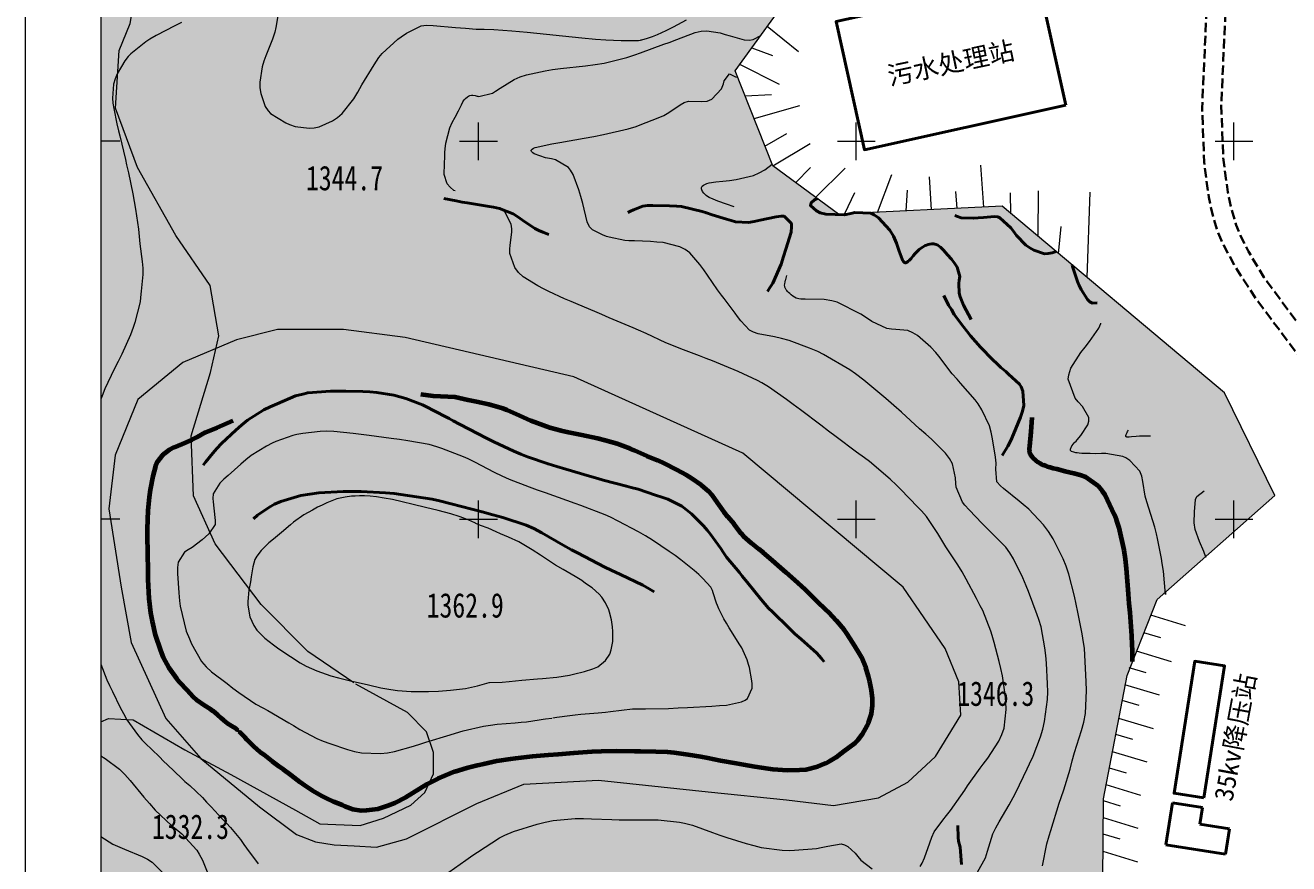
# Model space of a CAD drawing. Header units: inches. Extents: x 38461960 to 38462875, y 4135560 to 4136840.
# Drawn here: x 38461980 to 38462314.5, y 4136008.9 to 4136230.7 of the extents above; entities that cross this region are included whole.
import ezdxf

# ---------------------------------------------------------------- set-up
doc = ezdxf.new("R2010")
doc.units = ezdxf.units.IN
doc.header["$MEASUREMENT"] = 0
doc.linetypes.add('建筑中的公路', pattern=[0.006, 0.0025, -0.001, 0.0025])
doc.layers.get('0').update_dxf_attribs({"lineweight": 0})
doc.layers.add('修改地物', color=7, linetype='Continuous', lineweight=30)
doc.layers.add('经纬网', color=7, linetype='Continuous', lineweight=0)
doc.layers.add('地面等高线', color=3, linetype='Continuous', lineweight=0, true_color=0x00ff00)
doc.styles.add('仿宋', font='')
doc.styles.add('宋体', font='')
doc.styles.get('仿宋').set_extended_font_data('仿宋')
doc.styles.get('宋体').set_extended_font_data('宋体')

msp = doc.modelspace()

# ---------------------------------------------------------------- hatches: boundary and pattern name
at = {"lineweight": 120, "true_color": 0x00ff00}
h = msp.add_hatch(dxfattribs=at)
h.set_pattern_fill('巨砾', color=3, scale=8333.333333, style=0, pattern_type=2)
h.set_pattern_definition([(97.35238, (38462017.5, 4135612.5), (-150, 1150), [1.3024, -1561.5476]), (112.47943, (38462017.3333, 4135613.7917), (350, -850), [1.3077, -1567.9278]), (127.74681, (38462016.8333, 4135615), (850, -1100), [1.3068, -1958.92276]), (142.25319, (38462016.0333, 4135616.0333), (-1100, 850), [1.3068, -1958.92276]), (157.52057, (38462015, 4135616.8333), (-850, 350), [1.3077, -1567.9278]), (172.64762, (38462013.7917, 4135617.3333), (1150, -150), [1.3024, -1561.5476]), (187.35238, (38462012.5, 4135617.5), (-1150, -150), [1.3024, -1561.5476]), (202.47943, (38462011.2083, 4135617.3333), (850, 350), [1.3077, -1567.9278]), (217.74681, (38462010, 4135616.8333), (1100, 850), [1.3068, -1958.92276]), (232.25319, (38462008.9667, 4135616.0333), (-850, -1100), [1.3068, -1958.92276]), (247.52057, (38462008.1667, 4135615), (-350, -850), [1.3077, -1567.9278]), (262.64762, (38462007.6667, 4135613.7917), (150, 1150), [1.3024, -1561.5476]), (277.35238, (38462007.5, 4135612.5), (150, -1150), [1.3024, -1561.5476]), (292.47943, (38462007.6667, 4135611.2083), (-350, 850), [1.3077, -1567.9278]), (307.74681, (38462008.1667, 4135610), (-850, 1100), [1.3068, -1958.92276]), (322.25319, (38462008.9667, 4135608.9667), (1100, -850), [1.3068, -1958.92276]), (337.52057, (38462010, 4135608.1667), (850, -350), [1.3077, -1567.9278]), (352.64762, (38462011.2083, 4135607.6667), (-1150, 150), [1.3024, -1561.5476]), (7.35238, (38462012.5, 4135607.5), (1150, 150), [1.3024, -1561.5476]), (22.47943, (38462013.7917, 4135607.6667), (-850, -350), [1.3077, -1567.9278]), (37.74681, (38462015, 4135608.1667), (-1100, -850), [1.3068, -1958.92276]), (52.25319, (38462016.0333, 4135608.9667), (850, 1100), [1.3068, -1958.92276]), (67.52057, (38462016.8333, 4135610), (350, 850), [1.3077, -1567.9278]), (82.64762, (38462017.3333, 4135611.2083), (-150, -1150), [1.3024, -1561.5476]), (97.35238, (38461992.5, 4135587.5), (-150, 1150), [1.3024, -1561.5476]), (112.47943, (38461992.3333, 4135588.7917), (350, -850), [1.3077, -1567.9278]), (127.74681, (38461991.8333, 4135590), (850, -1100), [1.3068, -1958.92276]), (142.25319, (38461991.0333, 4135591.0333), (-1100, 850), [1.3068, -1958.92276]), (157.52057, (38461990, 4135591.8333), (-850, 350), [1.3077, -1567.9278]), (172.64762, (38461988.7917, 4135592.3333), (1150, -150), [1.3024, -1561.5476]), (187.35238, (38461987.5, 4135592.5), (-1150, -150), [1.3024, -1561.5476]), (202.47943, (38461986.2083, 4135592.3333), (850, 350), [1.3077, -1567.9278]), (217.74681, (38461985, 4135591.8333), (1100, 850), [1.3068, -1958.92276]), (232.25319, (38461983.9667, 4135591.0333), (-850, -1100), [1.3068, -1958.92276]), (247.52057, (38461983.1667, 4135590), (-350, -850), [1.3077, -1567.9278]), (262.64762, (38461982.6667, 4135588.7917), (150, 1150), [1.3024, -1561.5476]), (277.35238, (38461982.5, 4135587.5), (150, -1150), [1.3024, -1561.5476]), (292.47943, (38461982.6667, 4135586.2083), (-350, 850), [1.3077, -1567.9278]), (307.74681, (38461983.1667, 4135585), (-850, 1100), [1.3068, -1958.92276]), (322.25319, (38461983.9667, 4135583.9667), (1100, -850), [1.3068, -1958.92276]), (337.52057, (38461985, 4135583.1667), (850, -350), [1.3077, -1567.9278]), (352.64762, (38461986.2083, 4135582.6667), (-1150, 150), [1.3024, -1561.5476]), (7.35238, (38461987.5, 4135582.5), (1150, 150), [1.3024, -1561.5476]), (22.47943, (38461988.7917, 4135582.6667), (-850, -350), [1.3077, -1567.9278]), (37.74681, (38461990, 4135583.1667), (-1100, -850), [1.3068, -1958.92276]), (52.25319, (38461991.0333, 4135583.9667), (850, 1100), [1.3068, -1958.92276]), (67.52057, (38461991.8333, 4135585), (350, 850), [1.3077, -1567.9278]), (82.64762, (38461992.3333, 4135586.2083), (-150, -1150), [1.3024, -1561.5476])])
h.paths.add_polyline_path([(38462660, 4135600), (38462660, 4135675), (38462800, 4135675), (38462800, 4136800), (38462000, 4136800), (38462000, 4135600)], flags=17)
h.paths.add_polyline_path([(38462396.93, 4136644.89), (38462451.42, 4136622.46), (38462487.74, 4136600.87), (38462505.33, 4136589.81), (38462503.48, 4136560.97), (38462492.45, 4136536.45), (38462489.06, 4136523.08), (38462478.39, 4136495.53), (38462468.47, 4136462.35), (38462468.2, 4136443.1), (38462476.65, 4136393.87), (38462478.05, 4136375.59), (38462476.15, 4136365.62), (38462473.19, 4136361.37), (38462467.55, 4136359.33), (38462461.56, 4136358.29), (38462450.42, 4136355.44), (38462448.26, 4136353.21), (38462447, 4136341.8), (38462449.04, 4136311.33), (38462448.21, 4136269.54), (38462447.17, 4136256.39), (38462447.75, 4136243.19), (38462448.23, 4136239.77), (38462448.78, 4136236.96), (38462449.26, 4136235.12), (38462458.24, 4136213.14), (38462472.79, 4136161.02), (38462480.46, 4136112.33), (38462477.29, 4135986.92), (38462472.12, 4135891.12), (38462475.29, 4135864.27), (38462478.87, 4135842.7), (38462473.98, 4135822.18), (38462401.35, 4135733.71), (38462325.15, 4135660.69), (38462251.07, 4135600.02), (38462101.17, 4135603.82), (38462175.51, 4135691.05), (38462233.46, 4135765.13), (38462243.78, 4135793.44), (38462248.27, 4135805.88), (38462259.92, 4135837.63), (38462296.44, 4135908.69), (38462304.1, 4135930.5), (38462264.94, 4135961.98), (38462265.47, 4136026.01), (38462271.71, 4136058.7), (38462279.64, 4136078.81), (38462310.86, 4136106.33), (38462297.49, 4136133.43), (38462238.64, 4136182.82), (38462195.33, 4136180.71), (38462177.89, 4136193.49), (38462167.97, 4136218.63), (38462184.49, 4136241.46), (38462199.06, 4136246.01), (38462221.42, 4136258.45), (38462242.06, 4136288.87), (38462219.3, 4136310.84), (38462202.63, 4136311.63), (38462180.14, 4136325.12), (38462175.38, 4136354.76), (38462180.14, 4136398.68), (38462188.75, 4136421.38), (38462204.47, 4136444.93), (38462208.06, 4136473.11), (38462197.85, 4136513.99), (38462193.09, 4136530.92), (38462193.9, 4136584.41), (38462197.08, 4136626.22), (38462223.54, 4136719.35), (38462246.29, 4136716.18), (38462287.94, 4136693.24), (38462313.34, 4136680.54), (38462352.5, 4136663.87), (38462375.49, 4136651.58)], flags=0)

# ---------------------------------------------------------------- linework, layer by layer
at = {"color": 1, "true_color": 0xff0000}
for p, q in [((38462184.69, 4136223.64), (38462176.45, 4136230.35)), ((38462172.4, 4136224.75), (38462177.84, 4136222.69)), ((38462179.66, 4136215.06), (38462169.18, 4136220.3)), ((38462170.57, 4136212.05), (38462177.6, 4136212.4)), ((38462172.95, 4136206.03), (38462185.1, 4136209.51)), ((38462175.83, 4136198.72), (38462181.66, 4136202.04)), ((38462177.89, 4136193.49), (38462187.83, 4136199.46)), ((38462183.96, 4136189.05), (38462187.93, 4136193.09)), ((38462189.24, 4136185.18), (38462197.05, 4136192.93)), ((38462205.6, 4136181.21), (38462209.44, 4136191.18)), ((38462233.78, 4136182.58), (38462232.97, 4136193.66)), ((38462219.94, 4136181.91), (38462219.44, 4136190.57)), ((38462196.97, 4136180.89), (38462199.61, 4136186.5)), ((38462213.2, 4136181.58), (38462213.55, 4136187.08)), ((38462226.72, 4136182.24), (38462226.35, 4136186.7)), ((38462240.97, 4136180.86), (38462240.88, 4136186.41)), ((38462248.16, 4136174.83), (38462248.25, 4136186.89)), ((38462261.11, 4136163.97), (38462261.92, 4136186.51)), ((38462253.59, 4136170.27), (38462254.23, 4136177.45)), ((38462287.19, 4136071.84), (38462277.98, 4136074.59)), ((38462280.64, 4136068.6), (38462276.13, 4136069.92)), ((38462283.43, 4136062.32), (38462274.22, 4136065.07)), ((38462276.74, 4136059.4), (38462272.23, 4136060.72)), ((38462280.33, 4136053.46), (38462271.12, 4136056.21)), ((38462274.95, 4136050.75), (38462270.44, 4136052.08)), ((38462278.74, 4136044.53), (38462269.53, 4136047.28)), ((38462273.23, 4136041.74), (38462268.73, 4136043.07)), ((38462277.06, 4136035.7), (38462267.84, 4136038.45)), ((38462271.53, 4136032.81), (38462267.02, 4136034.13)), ((38462275.39, 4136026.96), (38462266.18, 4136029.71)), ((38462269.98, 4136024.14), (38462265.47, 4136025.47)), ((38462274.64, 4136018.22), (38462265.43, 4136020.97)), ((38462269.9, 4136015.33), (38462265.39, 4136016.65)), ((38462274.57, 4136009.32), (38462265.36, 4136012.07))]:
    msp.add_line(p, q, dxfattribs=at)
at = {"color": 7, "lineweight": 20, "flags": 128}
msp.add_lwpolyline([(38461980, 4135580), (38462820, 4135580), (38462820, 4136820), (38462820, 4136820), (38461980, 4136820), (38461980, 4136820), (38461980, 4135580)], dxfattribs=at)
at = {"color": 7, "lineweight": 9, "flags": 128}
msp.add_lwpolyline([(38462000, 4136800), (38462000, 4135600), (38462800, 4135600), (38462800, 4136800), (38462800, 4136800), (38462000, 4136800)], dxfattribs=at)
at = {"color": 7, "linetype": '建筑中的公路', "lineweight": 30, "ltscale": 1000, "flags": 128}
for points in [[(38462434.6, 4136498.07), (38462427.58, 4136513.39), (38462425.61, 4136516.82), (38462424.28, 4136518.71), (38462423.29, 4136519.85), (38462422.38, 4136520.68), (38462421.41, 4136521.44), (38462419.34, 4136522.78), (38462417.13, 4136523.94), (38462413.61, 4136525.39), (38462409.9, 4136526.54), (38462404.75, 4136527.67), (38462399.43, 4136528.38), (38462394.01, 4136528.69), (38462388.57, 4136528.61), (38462383.2, 4136528.1), (38462377, 4136526.87), (38462370.98, 4136525.09), (38462365.14, 4136522.84), (38462359.48, 4136520.15), (38462354.06, 4136517.07), (38462348.9, 4136513.58), (38462344.09, 4136509.7), (38462341.85, 4136507.61), (38462339.76, 4136505.39), (38462337.26, 4136502.15), (38462335.02, 4136498.73), (38462331.04, 4136491.52), (38462308.23, 4136433.24), (38462301.28, 4136410.13), (38462297.91, 4136394.52), (38462296.9, 4136386.65), (38462296.67, 4136377.3), (38462297.97, 4136349.04), (38462291.57, 4136208.77), (38462292.11, 4136194.48), (38462293.32, 4136185.22), (38462294.29, 4136180.7), (38462295.62, 4136176.29), (38462296.59, 4136173.92), (38462300.19, 4136167.02), (38462305.95, 4136158.12), (38462332.09, 4136123.56), (38462337.83, 4136114.7), (38462340.87, 4136109.01), (38462342.37, 4136105.5), (38462343.17, 4136103.01), (38462344.39, 4136097.92), (38462345.54, 4136090.08), (38462346.16, 4136079.37), (38462345.68, 4136062.92), (38462343.24, 4136040.54), (38462339.26, 4136017.87), (38462330.65, 4135980.21), (38462328.78, 4135966.62), (38462328.51, 4135960.04), (38462328.66, 4135955.77), (38462329.16, 4135951.61), (38462329.82, 4135948.59), (38462330.43, 4135946.63), (38462330.81, 4135945.67), (38462331.34, 4135944.57), (38462332.61, 4135942.43), (38462334.84, 4135939.32), (38462340.12, 4135933.38), (38462359.95, 4135914.24)], [(38462432.75, 4136490.04), (38462424.9, 4136507.99), (38462423.12, 4136511.21), (38462421.62, 4136513.45), (38462420.52, 4136514.81), (38462419.92, 4136515.44), (38462419.08, 4136516.17), (38462418.2, 4136516.83), (38462416.32, 4136518.02), (38462414.33, 4136519.06), (38462411.17, 4136520.35), (38462407.85, 4136521.39), (38462403.23, 4136522.41), (38462398.47, 4136523.06), (38462393.62, 4136523.35), (38462388.75, 4136523.28), (38462383.93, 4136522.85), (38462378.17, 4136521.72), (38462372.57, 4136520.07), (38462367.13, 4136517.98), (38462361.86, 4136515.47), (38462356.8, 4136512.59), (38462351.99, 4136509.33), (38462347.5, 4136505.71), (38462345.4, 4136503.75), (38462343.45, 4136501.68), (38462341.09, 4136498.62), (38462338.97, 4136495.4), (38462335.22, 4136488.59), (38462313.07, 4136431.92), (38462306.23, 4136409.17), (38462302.91, 4136393.81), (38462301.91, 4136386.06), (38462301.69, 4136376.85), (38462302.97, 4136349.01), (38462296.64, 4136209.64), (38462297.17, 4136195.65), (38462298.35, 4136186.58), (38462299.3, 4136182.15), (38462300.59, 4136177.83), (38462301.56, 4136175.45), (38462303.87, 4136170.81), (38462307.93, 4136164.05), (38462340.09, 4136120.6), (38462344.14, 4136113.88), (38462346.45, 4136109.27), (38462347.42, 4136106.92), (38462348.25, 4136104.38), (38462349.5, 4136099.18), (38462350.67, 4136091.19), (38462351.3, 4136080.25), (38462350.8, 4136063.46), (38462348.31, 4136040.63), (38462344.25, 4136017.49), (38462335.85, 4135980.91), (38462334.48, 4135972.05), (38462333.8, 4135963.43), (38462333.82, 4135959.24), (38462334.13, 4135955.15), (38462334.61, 4135952.16), (38462335.07, 4135950.21), (38462335.67, 4135948.31), (38462336.05, 4135947.38), (38462336.55, 4135946.34), (38462337.75, 4135944.31), (38462339.87, 4135941.38), (38462344.88, 4135935.76), (38462363.62, 4135917.64)]]:
    msp.add_lwpolyline(points, dxfattribs=at)
at = {"color": 1, "true_color": 0xff0000, "flags": 128}
msp.add_lwpolyline([(38462259.92, 4135837.63), (38462296.44, 4135908.69), (38462304.1, 4135930.5), (38462264.94, 4135961.98), (38462265.47, 4136026.01), (38462271.71, 4136058.7), (38462279.64, 4136078.81), (38462310.86, 4136106.33), (38462297.49, 4136133.43), (38462238.64, 4136182.82), (38462195.33, 4136180.71), (38462177.89, 4136193.49), (38462167.97, 4136218.63), (38462184.49, 4136241.46), (38462199.06, 4136246.01), (38462221.42, 4136258.45), (38462242.06, 4136288.87), (38462219.3, 4136310.84), (38462202.63, 4136311.63), (38462180.14, 4136325.12), (38462175.38, 4136354.76), (38462180.14, 4136398.68), (38462188.75, 4136421.38)], dxfattribs=at)
at = {"layer": '修改地物', "color": 6, "lineweight": 40, "true_color": 0xff00ff}
for p, q in [((38462283.74, 4136025.01), (38462282, 4136013.9)), ((38462283.74, 4136025.01), (38462291.64, 4136023.77)), ((38462291.64, 4136023.77), (38462290.94, 4136019.31)), ((38462290.94, 4136019.31), (38462298.85, 4136018.07)), ((38462298.85, 4136018.07), (38462297.8, 4136011.42)), ((38462282, 4136013.9), (38462297.8, 4136011.42))]:
    msp.add_line(p, q, dxfattribs=at)
at = {"layer": '修改地物', "color": 6, "lineweight": 40, "true_color": 0xff00ff, "flags": 128}
for points in [[(38462255.5, 4136209.55), (38462202.15, 4136197.79), (38462194.67, 4136231.7), (38462194.67, 4136231.7), (38462248.03, 4136243.46), (38462255.5, 4136209.55)], [(38462292.04, 4136026.29), (38462297.52, 4136061.21), (38462289.62, 4136062.45), (38462289.62, 4136062.45), (38462284.14, 4136027.53), (38462284.14, 4136027.53), (38462292.04, 4136026.29)]]:
    msp.add_lwpolyline(points, dxfattribs=at)
at = {"layer": '地面等高线', "color": 55, "lineweight": 18, "true_color": 0xa59152, "flags": 128}
for points in [[(38462066.99, 4136056.72), (38462054.84, 4136065), (38462042.46, 4136077.43), (38462030.29, 4136093.49), (38462024.51, 4136106.19), (38462023.93, 4136122.04), (38462029.02, 4136138.85), (38462031.23, 4136148.53), (38462028.98, 4136161.87), (38462019.84, 4136175.09), (38462009.74, 4136193.1), (38462003.85, 4136208.76), (38462004.88, 4136223.99), (38462007.77, 4136231.16), (38462009.37, 4136240.16), (38462007.44, 4136250.45), (38462002.82, 4136254.35), (38462000, 4136255.87)], [(38462047.24, 4136235.32), (38462046.35, 4136230.12), (38462046.04, 4136228.87), (38462045.43, 4136227.02), (38462043.67, 4136222.63), (38462043.13, 4136221.18), (38462042.72, 4136219.69), (38462042.14, 4136215.64), (38462042.14, 4136214.12), (38462042.34, 4136212.67), (38462043.48, 4136209.22), (38462044.29, 4136208.07), (38462044.96, 4136207.36), (38462049.01, 4136204.86), (38462049.99, 4136204.45), (38462051.44, 4136203.94), (38462055.19, 4136203.46), (38462056.51, 4136203.56), (38462057.82, 4136203.86), (38462061.37, 4136205.44), (38462062.69, 4136206.29), (38462063.91, 4136207.37), (38462066.96, 4136211.28), (38462068.01, 4136213.03), (38462069.12, 4136214.92), (38462072.34, 4136220.25), (38462073.59, 4136222.14), (38462074.47, 4136223.25), (38462078.6, 4136227), (38462079.51, 4136227.67), (38462080.93, 4136228.65), (38462084.82, 4136230.57), (38462086.27, 4136230.73), (38462088.03, 4136230.63), (38462093.9, 4136230.15), (38462096.57, 4136229.91), (38462099.41, 4136229.7), (38462100.47, 4136229.67), (38462101.52, 4136229.65), (38462104.05, 4136229.56), (38462108.78, 4136229.26), (38462112.91, 4136228.9), (38462127.38, 4136227.38), (38462130.99, 4136227.07), (38462133.69, 4136226.88), (38462137.75, 4136226.7), (38462139.78, 4136226.67), (38462141.81, 4136226.68), (38462142.35, 4136226.71), (38462142.86, 4136226.78), (38462143.07, 4136226.84), (38462143.28, 4136226.89), (38462144.75, 4136227.32), (38462146.1, 4136227.78), (38462147.35, 4136228.26), (38462149.64, 4136229.28), (38462151.62, 4136230.26), (38462155.02, 4136232.14)], [(38462021.33, 4136231.45), (38462019.57, 4136230.54), (38462014.63, 4136228.04), (38462012.98, 4136227), (38462011.93, 4136226.29), (38462007.97, 4136223.19), (38462007.26, 4136222.45), (38462006.38, 4136221.34), (38462004.35, 4136217.9), (38462003.81, 4136216.51), (38462003.4, 4136215.13), (38462003.12, 4136211.41), (38462003.22, 4136210.06), (38462003.42, 4136208.68), (38462004.23, 4136204.59), (38462004.66, 4136202.8), (38462005, 4136201.48), (38462006.51, 4136195.16), (38462006.84, 4136193.74), (38462007.31, 4136191.65), (38462008.45, 4136186.14), (38462008.86, 4136184.05), (38462009.22, 4136182.02), (38462009.96, 4136176.75), (38462010.16, 4136174.79), (38462010.36, 4136172.9), (38462010.96, 4136168.2), (38462011.09, 4136166.45), (38462011.12, 4136164.79), (38462010.71, 4136160.34), (38462010.5, 4136158.65), (38462010.4, 4136157.5), (38462009.01, 4136152.03), (38462008.57, 4136150.71), (38462007.82, 4136148.79), (38462005.58, 4136143.73), (38462004.6, 4136141.77), (38462003.55, 4136139.74), (38462001.08, 4136134.55), (38462000.33, 4136132.69), (38462000, 4136131.77)], [(38462093.78, 4136186.86), (38462093.5, 4136186.99), (38462092.48, 4136187.83), (38462091.74, 4136188.75), (38462090.9, 4136191.21), (38462090.94, 4136192.26), (38462090.97, 4136193), (38462091.11, 4136197.02), (38462091.18, 4136198.03), (38462091.35, 4136199.52), (38462092.41, 4136203.57), (38462093.05, 4136205.02), (38462093.83, 4136206.41), (38462094.66, 4136208.05), (38462095.49, 4136209.7), (38462095.88, 4136210.42), (38462096.24, 4136210.94), (38462096.54, 4136211.3), (38462097.05, 4136211.76), (38462097.34, 4136211.94), (38462097.66, 4136212.09), (38462098.14, 4136212.19), (38462098.51, 4136212.19), (38462099.07, 4136212.11), (38462099.61, 4136211.98), (38462099.85, 4136211.92), (38462100.09, 4136211.87), (38462103.67, 4136212.71), (38462104.48, 4136213.24), (38462105.73, 4136214.09), (38462109.42, 4136216.38), (38462111, 4136217.05), (38462112.73, 4136217.59), (38462117.66, 4136218.69), (38462119.62, 4136219), (38462121.68, 4136219.26), (38462128.33, 4136219.96), (38462130.87, 4136220.29), (38462133.3, 4136220.7), (38462139.28, 4136222.21), (38462141.41, 4136222.91), (38462142.86, 4136223.42), (38462149.05, 4136225.67), (38462150.43, 4136226.17), (38462152.46, 4136226.98), (38462157.33, 4136228.76), (38462158.95, 4136229.13), (38462160.43, 4136229.26), (38462164.01, 4136228.69), (38462165.33, 4136228.28), (38462166.65, 4136227.87), (38462170.33, 4136226.85), (38462171.78, 4136226.78), (38462172.72, 4136226.92), (38462174.75, 4136227.99)], [(38462113.95, 4136197.68), (38462114, 4136197.77), (38462114.2, 4136197.95), (38462114.59, 4136198.18), (38462115.03, 4136198.35), (38462116.19, 4136198.64), (38462117.34, 4136198.94), (38462119.4, 4136199.31), (38462121.57, 4136199.71), (38462127.95, 4136200.81), (38462130.52, 4136201.31), (38462133.09, 4136201.85), (38462139.61, 4136203.33), (38462141.73, 4136203.93), (38462142.38, 4136204.17), (38462148.02, 4136206.42), (38462149.03, 4136206.86), (38462150.39, 4136207.6), (38462153.36, 4136209.69), (38462154.44, 4136210.29), (38462155.63, 4136210.6), (38462159.1, 4136210.52), (38462160.49, 4136210.66), (38462161.81, 4136211.13), (38462164.34, 4136213.89), (38462164.82, 4136215.21), (38462165.02, 4136216.05), (38462166.44, 4136217.84), (38462167.29, 4136217.43), (38462168, 4136217.06), (38462168.63, 4136216.97)], [(38462230.4, 4136003.63), (38462234.24, 4136010.43), (38462234.71, 4136012.15), (38462236.17, 4136016.78), (38462236.92, 4136018.36), (38462237.8, 4136019.92), (38462240.47, 4136024.47), (38462241.52, 4136026.36), (38462242.23, 4136027.68), (38462245.25, 4136033.95), (38462245.89, 4136035.34), (38462246.81, 4136037.33), (38462248.78, 4136042.46), (38462249.39, 4136044.45), (38462249.86, 4136046.51), (38462250.65, 4136052.28), (38462250.72, 4136054.38), (38462250.65, 4136056.44), (38462250.36, 4136061.91), (38462250.16, 4136063.94), (38462249.96, 4136065.96), (38462248.96, 4136071.54), (38462248.35, 4136073.46), (38462247.88, 4136074.75), (38462245.59, 4136080.93), (38462245.02, 4136082.39), (38462244.11, 4136084.51), (38462241.66, 4136089.52), (38462240.68, 4136091.14), (38462239.57, 4136092.63), (38462236.06, 4136096.18), (38462234.68, 4136097.53), (38462233.3, 4136098.92), (38462229.86, 4136102.5), (38462228.74, 4136103.72), (38462228.1, 4136104.5), (38462226.49, 4136108.52), (38462226.39, 4136109.5), (38462226.29, 4136110.95), (38462225.52, 4136114.7), (38462224.71, 4136116.09), (38462223.63, 4136117.51), (38462219.96, 4136121.23), (38462218.41, 4136122.55), (38462216.72, 4136123.97), (38462211.96, 4136128.3), (38462209.97, 4136130.09), (38462207.88, 4136131.96), (38462202.05, 4136136.79), (38462199.82, 4136138.45), (38462198.3, 4136139.5), (38462191.35, 4136143.63), (38462189.83, 4136144.38), (38462187.64, 4136145.3), (38462182.21, 4136147.3), (38462180.25, 4136147.84), (38462178.36, 4136148.25), (38462174, 4136149.07), (38462172.79, 4136149.47), (38462171.77, 4136150.08), (38462169.41, 4136152.52), (38462168.54, 4136153.67), (38462167.97, 4136154.51), (38462165.03, 4136158.4), (38462164.36, 4136159.28), (38462163.28, 4136160.67), (38462160.58, 4136164.59), (38462159.61, 4136166.04), (38462158.63, 4136167.4), (38462155.93, 4136170.54), (38462154.69, 4136171.42), (38462153.27, 4136172.13), (38462148.91, 4136173.19), (38462147.19, 4136173.36), (38462145.5, 4136173.49), (38462141.28, 4136173.64), (38462139.79, 4136173.67), (38462138.78, 4136173.78), (38462134.6, 4136174.63), (38462133.85, 4136174.86), (38462132.84, 4136175.27), (38462130.21, 4136176.59), (38462129.37, 4136177.4), (38462128.76, 4136178.72), (38462127.59, 4136183.55), (38462127.11, 4136185.41), (38462126.58, 4136187.14), (38462125.03, 4136191.22), (38462124.36, 4136192.41), (38462123.82, 4136193.12), (38462120.38, 4136195.08), (38462119.36, 4136195.35), (38462117.74, 4136195.66), (38462116.24, 4136196.2), (38462114.73, 4136196.73), (38462114.41, 4136196.92), (38462114.19, 4136197.13), (38462114.05, 4136197.31), (38462113.94, 4136197.57), (38462113.95, 4136197.68)], [(38462167.64, 4136182.65), (38462165.65, 4136183.34), (38462163.33, 4136184.2), (38462161.5, 4136184.92), (38462161.27, 4136185.02), (38462161.04, 4136185.12), (38462160.63, 4136185.36), (38462160.26, 4136185.64), (38462159.67, 4136186.25), (38462159.32, 4136186.77), (38462159.14, 4136187.15), (38462159.07, 4136187.42), (38462159.07, 4136187.8), (38462159.14, 4136187.96), (38462159.24, 4136188.1), (38462159.6, 4136188.4), (38462159.92, 4136188.61), (38462160.46, 4136188.86), (38462161.02, 4136189), (38462162.83, 4136189.24), (38462164.64, 4136189.47), (38462166.47, 4136189.64), (38462168.22, 4136189.87), (38462172.79, 4136190.98), (38462174.34, 4136191.65), (38462175.79, 4136192.46), (38462177.72, 4136193.94)], [(38462222.63, 4136094.51), (38462221.59, 4136096.24), (38462218.62, 4136100.7), (38462217.28, 4136102.22), (38462216.3, 4136103.24), (38462211.75, 4136107.94), (38462210.63, 4136109.02), (38462209.01, 4136110.64), (38462203.55, 4136115.31), (38462202.17, 4136116.29), (38462200.11, 4136117.75), (38462194.71, 4136121.81), (38462192.65, 4136123.3), (38462190.63, 4136124.86), (38462185.23, 4136128.92), (38462183.34, 4136130.34), (38462181.52, 4136131.73), (38462176.8, 4136135.04), (38462175.01, 4136136.09), (38462173.83, 4136136.74), (38462168.77, 4136139.11), (38462167.72, 4136139.58), (38462166.2, 4136140.2), (38462161.98, 4136141.89), (38462160.3, 4136142.54), (38462158.51, 4136143.21), (38462153.55, 4136145.08), (38462151.59, 4136145.86), (38462149.6, 4136146.71), (38462144.37, 4136149.15), (38462142.34, 4136150.06), (38462140.92, 4136150.67), (38462134.61, 4136153.32), (38462132.65, 4136154.2), (38462131.41, 4136154.74), (38462125.74, 4136157.08), (38462124.52, 4136157.59), (38462122.8, 4136158.33), (38462118.65, 4136160.23), (38462117.2, 4136160.94), (38462115.71, 4136161.76), (38462111.8, 4136164.13), (38462110.58, 4136165.28), (38462109.61, 4136166.59), (38462108.33, 4136170.28), (38462108.26, 4136171.6), (38462108.37, 4136172.41), (38462108.85, 4136176.05), (38462108.85, 4136176.86), (38462108.65, 4136178.05), (38462107.03, 4136181.19), (38462106.16, 4136182.03)], [(38462257.78, 4136079.66), (38462256.31, 4136085.47), (38462255.57, 4136087.57), (38462254.76, 4136089.56), (38462252.13, 4136094.8), (38462250.92, 4136096.73), (38462249.61, 4136098.56), (38462245.73, 4136102.65), (38462244.18, 4136103.93), (38462243.17, 4136104.75), (38462238.98, 4136108.16), (38462238.18, 4136108.81), (38462237.26, 4136109.89), (38462236.97, 4136113.3), (38462237.04, 4136114.82), (38462236.9, 4136116.44), (38462236.1, 4136121.27), (38462235.73, 4136123.06), (38462235.3, 4136124.72), (38462233.28, 4136128.98), (38462232.27, 4136130.53), (38462231.49, 4136131.58), (38462227.61, 4136136.05), (38462226.7, 4136137.03), (38462225.39, 4136138.48), (38462221.85, 4136143.15), (38462221.04, 4136144.16), (38462219.76, 4136145.55), (38462216.25, 4136148.63), (38462214.97, 4136149.37), (38462213.65, 4136149.95), (38462210.44, 4136150.22), (38462209.3, 4136150.26), (38462208.08, 4136150.46), (38462204.17, 4136152.29), (38462202.45, 4136153.44), (38462201.2, 4136154.26), (38462194.95, 4136157.41), (38462193.57, 4136157.82), (38462191.48, 4136158.19), (38462186.44, 4136158.27), (38462186.06, 4136158.26), (38462185.68, 4136158.25), (38462185.36, 4136158.25), (38462184.81, 4136158.32), (38462184.41, 4136158.42), (38462184.11, 4136158.53), (38462183.66, 4136158.75), (38462183.22, 4136159.03), (38462182.77, 4136159.38), (38462182.38, 4136159.7), (38462182.07, 4136159.99), (38462181.82, 4136160.25), (38462181.62, 4136160.49), (38462181.46, 4136160.7), (38462181.24, 4136161.09), (38462181.12, 4136161.39), (38462181.07, 4136161.62), (38462181.03, 4136161.97), (38462181.07, 4136162.33), (38462181.18, 4136162.82), (38462181.29, 4136163.31), (38462181.34, 4136163.48), (38462181.66, 4136164.51)], [(38462275.85, 4136110.01), (38462275.58, 4136111.43), (38462275.08, 4136112.75), (38462272.48, 4136115.59), (38462271.37, 4136116.3), (38462270.59, 4136116.61), (38462266.07, 4136117.39), (38462264.95, 4136117.39), (38462263.23, 4136117.36), (38462261.97, 4136117.39), (38462260.7, 4136117.42), (38462259.76, 4136117.44), (38462259.06, 4136117.48), (38462258.53, 4136117.54), (38462258.14, 4136117.6), (38462257.57, 4136117.74), (38462257, 4136117.96), (38462256.86, 4136118.04), (38462256.78, 4136118.14), (38462256.73, 4136118.24), (38462256.71, 4136118.36), (38462256.72, 4136118.59), (38462256.79, 4136118.82), (38462256.89, 4136119.03), (38462257.11, 4136119.41), (38462257.51, 4136119.96), (38462257.71, 4136120.2), (38462257.9, 4136120.41), (38462258.19, 4136120.71), (38462258.47, 4136121.02), (38462259.42, 4136122.13), (38462261.28, 4136125.03), (38462261.59, 4136125.98), (38462261.59, 4136126.89), (38462259.94, 4136129.83), (38462258.8, 4136131.08), (38462257.99, 4136132.03), (38462256.1, 4136137.03), (38462256.27, 4136138.24), (38462256.78, 4136139.97), (38462259.42, 4136144.12), (38462260.61, 4136145.53), (38462261.72, 4136147.02), (38462264.2, 4136150.56), (38462264.74, 4136151.81), (38462264.76, 4136151.89)], [(38462080.9, 4136015.42), (38462099.57, 4136024.76), (38462112.02, 4136029.95), (38462131.74, 4136030.99), (38462160.79, 4136027.88), (38462181.54, 4136025.8), (38462193.99, 4136024.24), (38462205.92, 4136026.32), (38462213.7, 4136030.47), (38462220.97, 4136037.22), (38462227.71, 4136048.13), (38462227.19, 4136056.95), (38462223.56, 4136065.78), (38462212.45, 4136082.07), (38462169.95, 4136117.52), (38462125.27, 4136137.69), (38462080.59, 4136148.06), (38462064.25, 4136150.24), (38462046.81, 4136150.24), (38462035.91, 4136147.51), (38462021.75, 4136141.51), (38462009.76, 4136131.7), (38462003.77, 4136116.97), (38462002.13, 4136102.8), (38462005.4, 4136082.07), (38462008.05, 4136067.37), (38462017.24, 4136047.3), (38462026.44, 4136036.7), (38462042.04, 4136023.88), (38462051.78, 4136016.63), (38462056.8, 4136014.68), (38462061.81, 4136013.84), (38462067.1, 4136013.56), (38462072.95, 4136013.28), (38462080.9, 4136015.42)], [(38462086.94, 4136119.78), (38462081.27, 4136120.8), (38462079.04, 4136121.11), (38462076.85, 4136121.38), (38462071.04, 4136122.17), (38462068.91, 4136122.44), (38462066.82, 4136122.71), (38462061.65, 4136123.26), (38462059.86, 4136123.3), (38462058.07, 4136123.23), (38462053.51, 4136122.74), (38462051.89, 4136122.4), (38462050.84, 4136122.16), (38462046.32, 4136120.62), (38462045.34, 4136120.18), (38462043.88, 4136119.37), (38462039.79, 4136116.85), (38462038.41, 4136115.77), (38462037.09, 4136114.59), (38462033.74, 4136111.59), (38462032.55, 4136110.58), (38462031.51, 4136109.56), (38462029.78, 4136106.73), (38462029.68, 4136105.48), (38462029.71, 4136104.6), (38462030.17, 4136100.45), (38462030.27, 4136099.64), (38462030.24, 4136098.62), (38462028.61, 4136096.19), (38462027.73, 4136095.35), (38462026.79, 4136094.58), (38462024.22, 4136092.55), (38462023.17, 4136091.91), (38462022.19, 4136091.27), (38462020.46, 4136088.68), (38462020.29, 4136087.26), (38462020.29, 4136085.67), (38462020.65, 4136080.5), (38462020.85, 4136078.41), (38462021.05, 4136077.02), (38462022.63, 4136070.37), (38462023.44, 4136068.34), (38462024.01, 4136067.02), (38462026.64, 4136062.39), (38462027.88, 4136060.94), (38462029.3, 4136059.68), (38462033.41, 4136056.54), (38462034.93, 4136055.35), (38462036.52, 4136054.13), (38462041.07, 4136051.12), (38462042.93, 4136050.1), (38462044.21, 4136049.43), (38462049.81, 4136046.11), (38462050.99, 4136045.4), (38462052.71, 4136044.35), (38462057.2, 4136042.04), (38462058.89, 4136041.33), (38462060.61, 4136040.65), (38462065.3, 4136039.09), (38462067.13, 4136038.58), (38462069.02, 4136038.21), (38462074.08, 4136038), (38462075.91, 4136038.23), (38462077.73, 4136038.6), (38462082.76, 4136039.94)], [(38462277.9, 4136122.03), (38462277.79, 4136122.03), (38462275.94, 4136121.97), (38462275.45, 4136121.96), (38462274.97, 4136121.95), (38462274.15, 4136121.9), (38462272.91, 4136121.8), (38462272.29, 4136121.77), (38462271.68, 4136121.77), (38462271.55, 4136121.79), (38462271.47, 4136121.84), (38462271.42, 4136121.92), (38462271.4, 4136122), (38462271.4, 4136122.2), (38462271.45, 4136122.41), (38462271.52, 4136122.61), (38462271.69, 4136122.98), (38462271.86, 4136123.25), (38462272.06, 4136123.54)], [(38462119.69, 4136047.48), (38462120.74, 4136047.62), (38462124.15, 4136048.08), (38462125.57, 4136048.25), (38462127.05, 4136048.42), (38462131.72, 4136048.78), (38462133.64, 4136048.98), (38462134.93, 4136049.18), (38462140.77, 4136049.81), (38462142.15, 4136049.88), (38462144.25, 4136049.88), (38462150.29, 4136049.97), (38462152.83, 4136050.07), (38462155.36, 4136050.2), (38462161.74, 4136050.56), (38462163.77, 4136050.69), (38462165.63, 4136050.86), (38462169.58, 4136051.66), (38462170.63, 4136052.13), (38462171.17, 4136052.57), (38462172.42, 4136055.3), (38462172.46, 4136056.48), (38462172.39, 4136057.3), (38462171.76, 4136060.78), (38462171.49, 4136061.59), (38462171.12, 4136062.8), (38462169.74, 4136065.98), (38462169.03, 4136067.06), (38462168.29, 4136068.18), (38462166.34, 4136071.32), (38462165.66, 4136072.5), (38462164.99, 4136073.65), (38462163.61, 4136076.29), (38462163.24, 4136077.2), (38462163, 4136077.81), (38462162.16, 4136080.55), (38462161.96, 4136081.16), (38462161.52, 4136082.03), (38462159.43, 4136084.34), (38462158.32, 4136085.35), (38462157.11, 4136086.43), (38462153.56, 4136089.28), (38462152.08, 4136090.39), (38462150.49, 4136091.51), (38462146.07, 4136094.49), (38462144.25, 4136095.61), (38462142.36, 4136096.69), (38462137, 4136099.53), (38462134.94, 4136100.52), (38462133.56, 4136101.16), (38462127.07, 4136103.67), (38462125.59, 4136104.18), (38462123.4, 4136104.93), (38462117.73, 4136106.96), (38462115.6, 4136107.71), (38462113.54, 4136108.49), (38462108.21, 4136110.56), (38462106.22, 4136111.44), (38462104.26, 4136112.42), (38462099.06, 4136115.13), (38462097.24, 4136116.01), (38462096.06, 4136116.52), (38462090.32, 4136118.72), (38462089, 4136119.17), (38462086.94, 4136119.78)], [(38462281.85, 4136080.76), (38462281.92, 4136080.11), (38462281.32, 4136086.26), (38462281.02, 4136088.32), (38462280.78, 4136089.64), (38462279.78, 4136094.94), (38462279.51, 4136096.13), (38462279.04, 4136097.92), (38462277.46, 4136102.92), (38462276.92, 4136104.61), (38462276.52, 4136106.09), (38462275.85, 4136110.01)], [(38462292, 4136091.48), (38462290.92, 4136094.08), (38462289.75, 4136097.29), (38462289.48, 4136099.02), (38462289.55, 4136101.99), (38462289.83, 4136105.23), (38462290.2, 4136106.01), (38462292.12, 4136107.53)], [(38462102.89, 4136056.8), (38462106.23, 4136056.93), (38462108.12, 4136057.06), (38462111.43, 4136057.43), (38462115.59, 4136057.76), (38462116.9, 4136057.86), (38462120.72, 4136058.22), (38462124.1, 4136058.76), (38462125.15, 4136058.99), (38462128.05, 4136059.73), (38462130.28, 4136060.4), (38462131.57, 4136060.94), (38462133.6, 4136062.63), (38462134.75, 4136064.31), (38462135.15, 4136065.49), (38462135.56, 4136067.69), (38462135.6, 4136070.32), (38462135.5, 4136071.57), (38462135.23, 4136073.43), (38462134.7, 4136075.42), (38462134.46, 4136076.03), (38462133.62, 4136077.89), (38462132.64, 4136079.38), (38462131.9, 4136080.22), (38462130.05, 4136081.85), (38462128.36, 4136083.03), (38462127.31, 4136083.78), (38462125.59, 4136084.86), (38462123.5, 4136086.08), (38462122.39, 4136086.69), (38462120.4, 4136087.84), (38462117.77, 4136089.6), (38462116.42, 4136090.48), (38462114.19, 4136091.94), (38462111.52, 4136093.5), (38462110.65, 4136094), (38462107.98, 4136095.29), (38462105.82, 4136096.14), (38462104.67, 4136096.65), (38462102.55, 4136097.66), (38462100.52, 4136098.38), (38462099.31, 4136098.89), (38462099.16, 4136098.96), (38462099.01, 4136099.03), (38462097.47, 4136099.76), (38462096.09, 4136100.32), (38462094.85, 4136100.77), (38462092.66, 4136101.45), (38462089.32, 4136102.33), (38462085.97, 4136103.14), (38462082.73, 4136103.94), (38462079.82, 4136104.64), (38462077.25, 4136105.2), (38462074.98, 4136105.62), (38462073, 4136105.91), (38462071.27, 4136106.08), (38462069.77, 4136106.17), (38462068.46, 4136106.19), (38462067.33, 4136106.16), (38462066.35, 4136106.09), (38462064.66, 4136105.87), (38462063.41, 4136105.61), (38462062.49, 4136105.37), (38462061.13, 4136104.92), (38462059.8, 4136104.34), (38462058.6, 4136103.76), (38462057.4, 4136103.17), (38462056.05, 4136102.43), (38462053.72, 4136101.15), (38462051.04, 4136099.2), (38462050.23, 4136098.52), (38462047.8, 4136096.47), (38462045.7, 4136094.78), (38462044.48, 4136093.74), (38462042.45, 4136091.78), (38462041.3, 4136090.26), (38462040.8, 4136089.32), (38462040.22, 4136087.4), (38462039.84, 4136084.8), (38462039.64, 4136083.48), (38462039.23, 4136081.22), (38462038.92, 4136078.28), (38462038.92, 4136077.26), (38462039.42, 4136074.22), (38462040.5, 4136071.93), (38462041.34, 4136070.68), (38462043.43, 4136068.51), (38462045.69, 4136066.82), (38462047.11, 4136065.74), (38462050.21, 4136063.7), (38462052.81, 4136062.05), (38462054.33, 4136061.13), (38462057.23, 4136059.88), (38462060.94, 4136058.62), (38462062.9, 4136058.08), (38462066.14, 4136057.26), (38462069.75, 4136056.48), (38462070.9, 4136056.21), (38462074.14, 4136055.43)], [(38462216.89, 4136008.16), (38462217.43, 4136009.01), (38462218.08, 4136010.46), (38462219.5, 4136014.41), (38462220.01, 4136015.93), (38462220.62, 4136017.31), (38462222.92, 4136020.35), (38462223.94, 4136021.59), (38462224.95, 4136022.98), (38462227.69, 4136026.82), (38462228.71, 4136028.37), (38462229.42, 4136029.45), (38462232.84, 4136034.14), (38462233.62, 4136035.22), (38462234.8, 4136036.84), (38462237.75, 4136041.33), (38462238.56, 4136043.02), (38462239.14, 4136044.74), (38462239.69, 4136049.7), (38462239.59, 4136051.73), (38462239.42, 4136053.65), (38462238.69, 4136058.62), (38462238.32, 4136060.48), (38462237.85, 4136062.37), (38462236.51, 4136067.44), (38462235.97, 4136069.23), (38462235.6, 4136070.38), (38462233.48, 4136075.85), (38462232.84, 4136077.14), (38462231.86, 4136079.03), (38462229.13, 4136084.17), (38462228.02, 4136086.09), (38462226.88, 4136087.99), (38462223.75, 4136092.75), (38462222.63, 4136094.51)], [(38462292.5, 4136090.14), (38462292.57, 4136089.96), (38462292, 4136091.48)], [(38462249.33, 4136008.31), (38462250.42, 4136014.15), (38462251.06, 4136016.25), (38462251.54, 4136017.7), (38462253.71, 4136024.92), (38462254.22, 4136026.37), (38462254.97, 4136028.4), (38462256.6, 4136033.9), (38462257.18, 4136036.06), (38462257.79, 4136038.26), (38462259.62, 4136044.1), (38462260.23, 4136046.36), (38462260.74, 4136048.59), (38462260.99, 4136054.67), (38462260.89, 4136057.1), (38462260.82, 4136058.79), (38462260.4, 4136065.91), (38462260.2, 4136067.43), (38462259.79, 4136069.66), (38462258.69, 4136075.44), (38462258.25, 4136077.53), (38462257.78, 4136079.66)], [(38462000, 4136061.68), (38462001.6, 4136057.51), (38462002.3, 4136055.99), (38462003.08, 4136054.47), (38462005.16, 4136050.21), (38462005.97, 4136048.59), (38462006.85, 4136046.96), (38462009.68, 4136043.04), (38462010.89, 4136041.62), (38462011.7, 4136040.74), (38462015.48, 4136037.22), (38462016.69, 4136035.94), (38462017.53, 4136035.09), (38462021.41, 4136031.41), (38462022.26, 4136030.66), (38462023.57, 4136029.58), (38462026.88, 4136026.43), (38462028.02, 4136025.18), (38462029.2, 4136023.93), (38462032.14, 4136020.78), (38462033.25, 4136019.63), (38462034.36, 4136018.48), (38462036.96, 4136015.27), (38462037.9, 4136013.92), (38462038.57, 4136012.97), (38462041.67, 4136008.85)], [(38462000, 4136046.41), (38462002.01, 4136047.3), (38462008.53, 4136046.92), (38462022.26, 4136039.04), (38462034.41, 4136032.45), (38462051.58, 4136023.02), (38462058.01, 4136019.45), (38462068.67, 4136019.02), (38462074.8, 4136020.88), (38462082.1, 4136024.35), (38462085.75, 4136027.75), (38462088.11, 4136032.61), (38462088.12, 4136038.28), (38462086.22, 4136043.72), (38462081.2, 4136048.87), (38462067.48, 4136056.39)], [(38462074.14, 4136055.43), (38462076.81, 4136054.98), (38462078.57, 4136054.74), (38462082.21, 4136054.43), (38462085.15, 4136054.43), (38462086.77, 4136054.46), (38462089.37, 4136054.56), (38462092.58, 4136054.82), (38462094.14, 4136054.95), (38462096.57, 4136055.26), (38462098.97, 4136055.79), (38462099.71, 4136055.96), (38462101.6, 4136056.46), (38462102.82, 4136056.8), (38462102.89, 4136056.8)], [(38462082.76, 4136039.94), (38462084.76, 4136040.55), (38462086.08, 4136040.99), (38462092.5, 4136042.93), (38462093.92, 4136043.37), (38462095.94, 4136044.04), (38462101.28, 4136045.28), (38462103.17, 4136045.55), (38462104.96, 4136045.79), (38462109.66, 4136046.15), (38462111.25, 4136046.32), (38462112.73, 4136046.45), (38462116.08, 4136046.92), (38462117.09, 4136047.08), (38462117.7, 4136047.18), (38462119.42, 4136047.42)], [(38462000, 4136037.41), (38462001.17, 4136036.74), (38462004.95, 4136033.86), (38462006.33, 4136032.44)], [(38462006.33, 4136032.44), (38462007.75, 4136030.92), (38462011.42, 4136026.49), (38462012.91, 4136024.8), (38462014.39, 4136023.08), (38462018.74, 4136019.01), (38462020.39, 4136017.7), (38462021.44, 4136016.78), (38462025.42, 4136012.42), (38462026.06, 4136011.4), (38462026.93, 4136009.78), (38462028.85, 4136004.92)], [(38462092.1, 4136006.64), (38462096.66, 4136009.77), (38462098.49, 4136011.09), (38462099.74, 4136011.96), (38462105.52, 4136015.74), (38462106.94, 4136016.44), (38462109.23, 4136017.42), (38462115.52, 4136019.37), (38462117.68, 4136019.87), (38462119.78, 4136020.27), (38462125.55, 4136020.87), (38462127.78, 4136020.83), (38462129.94, 4136020.73), (38462135.31, 4136020.59), (38462137.24, 4136020.52), (38462139.23, 4136020.51), (38462144.43, 4136020.5), (38462146.32, 4136020.5), (38462147.57, 4136020.5), (38462153.21, 4136019.88), (38462154.56, 4136019.61), (38462156.66, 4136019.1), (38462161.92, 4136017.17), (38462163.88, 4136016.45), (38462165.77, 4136015.81), (38462170.9, 4136014.21), (38462172.86, 4136013.67), (38462174.85, 4136013.16), (38462180.35, 4136012.44), (38462182.35, 4136012.41), (38462183.63, 4136012.44), (38462189.44, 4136012.93), (38462190.72, 4136013.17), (38462192.48, 4136013.54), (38462196.03, 4136014.11), (38462196.9, 4136013.87), (38462197.78, 4136013.46), (38462199.7, 4136011.67), (38462200.38, 4136010.79), (38462201.26, 4136009.84), (38462204.26, 4136007.51)], [(38462000, 4136016.03), (38462003.16, 4136014.08), (38462004.38, 4136013.5), (38462006.24, 4136012.72), (38462010.96, 4136010.82), (38462012.34, 4136010.07), (38462013.59, 4136009.26), (38462016.26, 4136006.62)]]:
    msp.add_lwpolyline(points, dxfattribs=at)
at = {"layer": '地面等高线', "color": 55, "lineweight": 40, "true_color": 0xa59152, "flags": 128}
for points in [[(38462090.83, 4136184.83), (38462094.07, 4136184.26), (38462095.69, 4136183.93), (38462096.95, 4136183.73), (38462102.78, 4136182.74), (38462103.96, 4136182.58), (38462105.58, 4136182.25), (38462109.18, 4136180.79), (38462110.4, 4136179.98), (38462111.61, 4136179.16), (38462114.89, 4136176.97), (38462115.99, 4136176.4), (38462117, 4136175.95), (38462118.58, 4136175.38)], [(38462191.92, 4136180.75), (38462190.43, 4136181.09), (38462189.45, 4136181.6), (38462187.87, 4136183.05), (38462188.11, 4136183.76), (38462188.95, 4136184.5), (38462189.67, 4136184.86)], [(38462139.54, 4136181.19), (38462140.23, 4136181.55), (38462141, 4136181.91), (38462143.52, 4136182.88), (38462144.77, 4136183), (38462146.15, 4136183), (38462150.53, 4136182.91), (38462152.43, 4136182.87), (38462153.77, 4136182.74), (38462159.24, 4136181.44), (38462160.33, 4136181.07), (38462161.87, 4136180.58), (38462165.68, 4136179.44), (38462166.89, 4136179.08), (38462168.07, 4136178.71), (38462171.47, 4136178.54), (38462172.97, 4136178.82), (38462174.55, 4136179.14), (38462178.81, 4136180.03), (38462180.11, 4136180.23), (38462180.88, 4136180.19), (38462182.82, 4136178.24), (38462182.9, 4136177.39), (38462182.78, 4136176.01), (38462181.39, 4136171.51), (38462180.74, 4136169.57), (38462180.09, 4136167.46), (38462177.89, 4136162.44), (38462177.08, 4136161.11), (38462176.55, 4136160.26)], [(38462230.47, 4136152.83), (38462228.44, 4136156.63), (38462227.52, 4136158.84), (38462227.23, 4136159.83), (38462227.12, 4136162.39), (38462227.29, 4136163.3), (38462227.46, 4136164.21), (38462226.72, 4136166.71), (38462226.04, 4136167.76), (38462225.23, 4136168.81), (38462224.16, 4136170.01), (38462223.09, 4136171.21), (38462222.65, 4136171.66), (38462222.29, 4136171.98), (38462222.01, 4136172.2), (38462221.57, 4136172.49), (38462221.13, 4136172.71), (38462220.84, 4136172.8), (38462220.56, 4136172.86), (38462220.28, 4136172.88), (38462220.01, 4136172.87), (38462219.5, 4136172.8), (38462219.04, 4136172.69), (38462218.63, 4136172.55), (38462218.28, 4136172.4), (38462217.69, 4136172.08), (38462217.26, 4136171.81), (38462216.66, 4136171.37), (38462216.39, 4136171.13), (38462216.14, 4136170.89), (38462215.88, 4136170.62), (38462215.61, 4136170.34), (38462215.07, 4136169.69), (38462214.52, 4136169.04), (38462214.22, 4136168.69), (38462213.98, 4136168.43), (38462213.78, 4136168.25), (38462213.49, 4136168.03), (38462213.35, 4136167.94), (38462213.21, 4136167.87), (38462213.07, 4136167.85), (38462212.94, 4136167.88), (38462212.82, 4136167.94), (38462212.6, 4136168.11), (38462212.46, 4136168.27), (38462212.27, 4136168.54), (38462212.14, 4136168.81), (38462211.4, 4136170.95), (38462210.65, 4136173.09), (38462209.84, 4136174.88), (38462208.9, 4136176.5), (38462205.93, 4136179.78), (38462204.72, 4136180.56), (38462203.84, 4136180.97), (38462199.59, 4136181.14), (38462198.57, 4136180.87), (38462196.88, 4136180.54), (38462191.92, 4136180.75)], [(38462226.11, 4136180.4), (38462226.84, 4136180.07), (38462227.81, 4136179.75), (38462230.97, 4136179.66), (38462232.31, 4136179.78), (38462233.69, 4136179.86), (38462236.6, 4136180.1), (38462237.45, 4136180.02), (38462238.06, 4136179.77), (38462240.94, 4136177.13), (38462241.54, 4136176.32), (38462242.39, 4136175.11), (38462244.94, 4136172.55), (38462245.99, 4136171.82), (38462247.05, 4136171.21), (38462249.8, 4136170.27), (38462250.85, 4136170.31), (38462251.87, 4136170.47), (38462252.94, 4136170.82)], [(38462257.21, 4136167.23), (38462257.29, 4136166.85), (38462258.54, 4136162.88), (38462258.95, 4136161.99), (38462259.51, 4136160.77), (38462261.25, 4136158.18), (38462261.86, 4136157.57), (38462262.55, 4136157.2), (38462263.82, 4136157.24)], [(38462223.2, 4136159.25), (38462224.45, 4136156.69), (38462225.18, 4136155.48), (38462225.94, 4136154.18), (38462228.37, 4136150.89), (38462229.34, 4136149.67), (38462230.23, 4136148.54), (38462232.86, 4136145.58), (38462233.95, 4136144.44), (38462235.09, 4136143.22), (38462238.32, 4136140.18), (38462239.58, 4136139.08), (38462240.35, 4136138.43), (38462243.26, 4136135.75), (38462243.71, 4136135.06), (38462244.15, 4136133.89), (38462244.35, 4136130.08), (38462244.02, 4136128.62), (38462243.53, 4136127), (38462241.66, 4136122.54), (38462240.89, 4136120.88), (38462240.15, 4136119.38), (38462238.65, 4136116.91)], [(38462027.09, 4136114.33), (38462027.7, 4136115.1), (38462029.69, 4136117.49), (38462030.75, 4136118.7), (38462031.96, 4136120.04), (38462035.78, 4136123.56), (38462037.28, 4136124.89), (38462038.86, 4136126.19), (38462043.16, 4136128.94), (38462044.83, 4136129.79), (38462046.65, 4136130.55), (38462051.56, 4136132.65), (38462053.5, 4136133.13), (38462054.8, 4136133.46), (38462060.84, 4136133.89), (38462062.18, 4136133.89), (38462064.85, 4136133.89), (38462069.35, 4136133.84), (38462071.22, 4136133.72), (38462073.04, 4136133.51), (38462077.58, 4136132.81), (38462079.16, 4136132.41), (38462080.78, 4136131.92), (38462085.19, 4136130.29), (38462086.73, 4136129.52), (38462087.7, 4136128.99), (38462092.24, 4136126.63), (38462093.29, 4136126.06), (38462094.99, 4136125.21), (38462099.93, 4136122.65), (38462101.96, 4136121.55), (38462104.06, 4136120.49), (38462109.33, 4136118.05), (38462111.19, 4136117.24), (38462113.01, 4136116.51), (38462118.4, 4136114.67), (38462120.75, 4136113.98), (38462123.14, 4136113.29), (38462129.38, 4136111.41), (38462131.57, 4136110.76), (38462133.02, 4136110.31), (38462139.14, 4136108.72), (38462140.4, 4136108.44), (38462142.26, 4136107.95), (38462146.88, 4136106.4), (38462148.54, 4136105.83), (38462150.08, 4136105.3), (38462153.85, 4136103.43), (38462155.1, 4136102.46), (38462156.36, 4136101.4), (38462159.55, 4136098.23), (38462160.6, 4136097.02), (38462161.29, 4136096.16), (38462164.16, 4136092.23), (38462164.77, 4136091.3), (38462165.66, 4136089.96), (38462169.06, 4136085.94), (38462169.82, 4136084.96), (38462171.08, 4136083.38), (38462174.8, 4136078.76), (38462176.74, 4136076.52), (38462177.79, 4136075.47), (38462182.16, 4136071.29), (38462183.78, 4136069.7), (38462185.4, 4136068.24)], [(38462040.44, 4136100.09), (38462041.46, 4136101.1), (38462044.46, 4136103.16), (38462045.96, 4136103.97), (38462047.62, 4136104.73), (38462052.98, 4136106.31), (38462055.33, 4136106.67), (38462057.76, 4136106.99), (38462064.16, 4136107.34), (38462066.51, 4136107.38), (38462068.95, 4136107.38), (38462075.35, 4136107), (38462077.7, 4136106.79), (38462079.4, 4136106.59), (38462087.75, 4136105.32), (38462089.69, 4136104.87), (38462092.77, 4136104.1), (38462100.95, 4136101.93), (38462103.83, 4136101.2), (38462106.46, 4136100.51), (38462112.58, 4136098.43), (38462114.65, 4136097.54), (38462116.75, 4136096.44), (38462122.38, 4136093.11), (38462124.65, 4136091.89), (38462126.19, 4136091.11), (38462133.47, 4136087.33), (38462135.09, 4136086.52), (38462137.61, 4136085.38), (38462143.48, 4136082.58), (38462145.22, 4136081.64), (38462146.47, 4136080.83)], [(38462185.4, 4136068.24), (38462189.57, 4136064.59), (38462190.82, 4136063.17), (38462191.55, 4136062.32)], [(38462036.2, 4136044.24), (38462036.8, 4136043.66), (38462037.31, 4136043.22)], [(38462226.91, 4136019.02), (38462226.98, 4136015.81), (38462227.1, 4136014.84), (38462227.5, 4136013.26), (38462227.86, 4136008.64)]]:
    msp.add_lwpolyline(points, dxfattribs=at)
at = {"layer": '地面等高线', "color": 3, "lineweight": 60, "true_color": 0x00ff00, "flags": 128}
for points in [[(38462097.3, 4136131.51), (38462093.84, 4136132.27), (38462087.97, 4136132.57), (38462084.76, 4136133.04)], [(38462195.94, 4136038.07), (38462196.68, 4136038.68), (38462198.03, 4136039.59), (38462199.69, 4136040.87), (38462200.47, 4136041.61), (38462201.62, 4136043.17), (38462202.91, 4136045.36), (38462203.24, 4136046.14), (38462204.06, 4136048.57), (38462204.3, 4136050.73), (38462204.3, 4136052.55), (38462204.03, 4136054.75), (38462203.57, 4136057.01), (38462203.23, 4136058.43), (38462202.52, 4136060.79), (38462201.35, 4136063.5), (38462200.61, 4136064.82), (38462199.16, 4136067.15), (38462197.4, 4136069.89), (38462196.8, 4136070.73), (38462194.78, 4136073.1), (38462192.72, 4136075.3), (38462191.98, 4136076.01), (38462189.65, 4136078.21), (38462187.66, 4136080.24), (38462186.45, 4136081.45), (38462183.72, 4136083.89), (38462181.42, 4136085.92), (38462180.07, 4136087.14), (38462177.85, 4136089.07), (38462175.38, 4136091.2), (38462174.2, 4136092.11), (38462172.25, 4136093.64), (38462170.19, 4136095.56), (38462169.55, 4136096.27), (38462167.66, 4136098.68), (38462165.98, 4136100.67), (38462165, 4136101.85), (38462163.28, 4136104.39), (38462161.9, 4136106.38), (38462160.92, 4136107.43), (38462159.07, 4136109.02), (38462156.5, 4136110.78), (38462155.09, 4136111.63), (38462152.45, 4136113.12), (38462149.15, 4136114.75), (38462147.46, 4136115.53), (38462144.66, 4136116.71), (38462141.32, 4136118.2), (38462140.2, 4136118.65), (38462136.73, 4136119.93), (38462133.52, 4136120.85), (38462131.53, 4136121.36), (38462127.38, 4136122.28), (38462123.86, 4136122.99), (38462121.87, 4136123.4), (38462118.9, 4136124.22), (38462115.56, 4136125.44), (38462113.87, 4136126.08), (38462110.97, 4136127.37), (38462107.56, 4136128.9), (38462106.41, 4136129.3), (38462102.73, 4136130.36), (38462099.46, 4136131.07), (38462097.3, 4136131.51)], [(38462034.93, 4136126.05), (38462030.71, 4136124.17), (38462027.61, 4136122.96), (38462025.48, 4136121.73), (38462024.09, 4136121.03), (38462021.42, 4136119.88), (38462019.3, 4136119.01), (38462018.15, 4136118.4), (38462016.22, 4136116.92), (38462015, 4136115.3), (38462014.46, 4136114.02), (38462013.81, 4136111.42), (38462013.06, 4136107.8), (38462012.79, 4136105.88), (38462012.48, 4136102.3), (38462012.3, 4136097.5), (38462012.3, 4136095.85), (38462012.36, 4136090.78), (38462012.46, 4136086.56), (38462012.48, 4136084.03), (38462012.75, 4136079.06), (38462013.18, 4136075.28), (38462013.58, 4136073.05), (38462014.42, 4136069.43), (38462015.76, 4136065.31), (38462016.54, 4136063.42), (38462018.05, 4136060.68), (38462020.04, 4136057.84), (38462020.75, 4136057.03), (38462022.84, 4136054.8), (38462024.36, 4136053.07), (38462025.34, 4136052.19), (38462027.39, 4136050.84), (38462028.91, 4136049.86), (38462029.65, 4136049.35), (38462030.9, 4136048.3), (38462031.85, 4136047.35), (38462032.45, 4136046.85), (38462033.47, 4136046.1), (38462034.61, 4136045.39), (38462035.69, 4136044.75), (38462036.2, 4136044.24)], [(38462259.29, 4136111.68), (38462257.63, 4136112.09), (38462255.35, 4136112.66), (38462253.07, 4136113.23), (38462252.16, 4136113.47), (38462251.36, 4136113.69), (38462250.67, 4136113.9), (38462250.07, 4136114.12), (38462249.56, 4136114.32), (38462249.12, 4136114.53), (38462248.74, 4136114.72), (38462248.11, 4136115.11), (38462247.66, 4136115.44), (38462247.33, 4136115.71), (38462246.88, 4136116.17), (38462246.45, 4136116.68), (38462246.24, 4136117.01), (38462246.09, 4136117.33), (38462245.99, 4136117.64), (38462245.92, 4136117.94), (38462245.88, 4136118.22), (38462245.87, 4136118.76), (38462245.92, 4136119.24), (38462245.93, 4136119.31), (38462246.28, 4136123.15), (38462246.57, 4136126.91)], [(38462273.15, 4136062.36), (38462273.13, 4136065.25), (38462273.06, 4136066.87), (38462272.93, 4136069.2), (38462272.5, 4136075.38), (38462272.3, 4136077.72), (38462272.11, 4136080.18), (38462271.58, 4136087), (38462271.31, 4136089.47), (38462270.94, 4136091.87), (38462269.57, 4136097.75), (38462268.89, 4136099.84), (38462268.42, 4136101.19), (38462265.9, 4136106.43), (38462265.23, 4136107.41), (38462264.11, 4136108.73), (38462260.81, 4136111.17), (38462259.29, 4136111.68)], [(38462036.67, 4136043.83), (38462038.15, 4136042.31), (38462038.69, 4136041.77), (38462040.41, 4136039.98), (38462042.13, 4136038.49), (38462043.21, 4136037.64), (38462045.34, 4136036.02), (38462047.12, 4136034.7), (38462048.27, 4136033.85), (38462050.3, 4136032.36), (38462052.73, 4136030.5), (38462053.97, 4136029.62), (38462056.03, 4136028.27), (38462058.53, 4136026.84), (38462059.71, 4136026.2), (38462061.63, 4136025.35), (38462063.86, 4136024.44), (38462064.57, 4136024.13), (38462066.73, 4136023.29), (38462068.89, 4136022.98), (38462070.34, 4136023.01), (38462073.32, 4136023.41), (38462075.98, 4136024.28), (38462077.81, 4136024.99), (38462080.72, 4136026.51), (38462084.47, 4136028.76), (38462086.29, 4136029.91), (38462089.34, 4136031.46), (38462092.68, 4136032.87), (38462093.73, 4136033.27), (38462096.94, 4136034.28), (38462099.74, 4136034.95), (38462101.43, 4136035.32), (38462104.85, 4136036.06), (38462108.49, 4136036.63), (38462109.81, 4136036.79), (38462114.3, 4136037.29), (38462118.56, 4136037.69), (38462121.06, 4136037.89), (38462125.21, 4136038.19), (38462130.11, 4136038.52), (38462132.58, 4136038.65), (38462136.63, 4136038.71), (38462141.29, 4136038.67), (38462142.78, 4136038.67), (38462146.9, 4136038.59), (38462150.04, 4136038.45), (38462151.83, 4136038.28), (38462155.54, 4136037.8), (38462158.82, 4136037.26), (38462160.74, 4136036.85), (38462164.05, 4136036.2), (38462168.24, 4136035.45), (38462170.16, 4136035.14), (38462173.13, 4136034.6), (38462176.68, 4136034.02), (38462177.89, 4136033.88), (38462181.78, 4136033.64), (38462184.99, 4136033.67), (38462186.78, 4136033.8), (38462189.82, 4136034.57), (38462191.91, 4136035.45), (38462192.96, 4136036.02), (38462194.72, 4136037.1), (38462195.94, 4136038.07)]]:
    msp.add_lwpolyline(points, dxfattribs=at)
at = {"layer": '经纬网', "color": 7}
for p, q in [((38462100, 4136195), (38462100, 4136205)), ((38462200, 4136195), (38462200, 4136205)), ((38462300, 4136195), (38462300, 4136205)), ((38462005, 4136200), (38462000, 4136200)), ((38462095, 4136200), (38462105, 4136200)), ((38462195, 4136200), (38462205, 4136200)), ((38462295, 4136200), (38462305, 4136200)), ((38462100, 4136095), (38462100, 4136105)), ((38462200, 4136095), (38462200, 4136105)), ((38462300, 4136095), (38462300, 4136105)), ((38462005, 4136100), (38462000, 4136100)), ((38462095, 4136100), (38462105, 4136100)), ((38462195, 4136100), (38462205, 4136100)), ((38462295, 4136100), (38462305, 4136100))]:
    msp.add_line(p, q, dxfattribs=at)

# ---------------------------------------------------------------- texts
at = {"layer": '修改地物', "color": 6, "true_color": 0xff00ff}
for s, rotation, style, p in [('污水处理站', 11.876, '仿宋', (38462208.88, 4136214.78)), ('35kv降压站', 79.3489, '宋体', (38462299.59, 4136025.15))]:
    msp.add_text(s, height=5, rotation=rotation, dxfattribs=dict(at, style=style)).set_placement(p)
at = {"layer": '地面等高线', "color": 55, "true_color": 0xa59152, "style": '宋体', "width": 0.769231}
for s, p in [('1344.7', (38462054.32, 4136187.04)), ('1362.9', (38462086.27, 4136073.99)), ('1346.3', (38462226.74, 4136050.63)), ('1332.3', (38462013.54, 4136015.42))]:
    msp.add_text(s, height=6.5, rotation=360, dxfattribs=at).set_placement(p)

doc.saveas('drawing.dxf')
